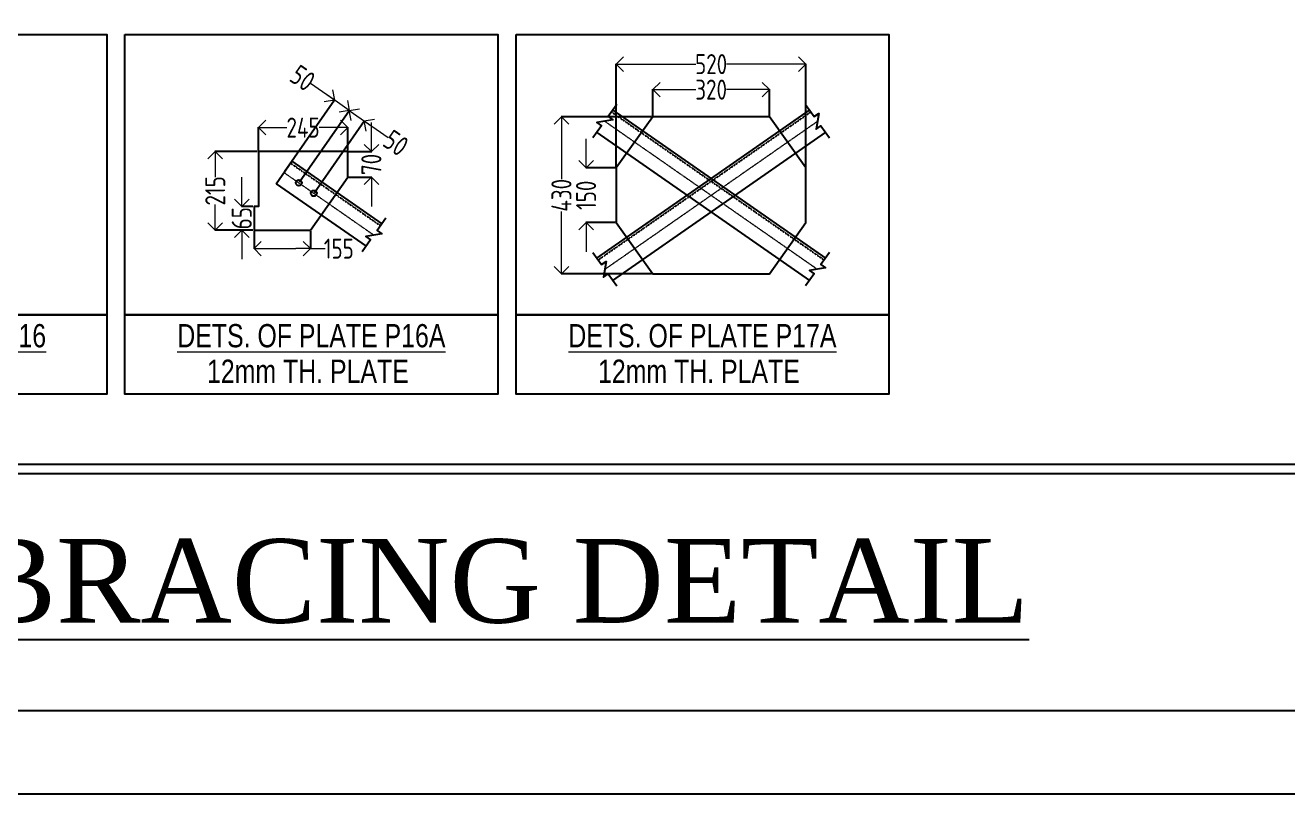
# Model space of a CAD drawing. Header units: millimetres. Extents: x 3470347 to 5996549, y -3470518 to 17149644.
# Drawn here: x 4851320 to 4863779, y 6791073 to 6798657 of the extents above; entities that cross this region are included whole.
import ezdxf
from ezdxf.enums import TextEntityAlignment as Align

# ---------------------------------------------------------------- set-up
doc = ezdxf.new("R2010")
doc.units = ezdxf.units.MM
doc.header["$MEASUREMENT"] = 0
doc.header["$PDMODE"] = 35
doc.header["$PDSIZE"] = -5
doc.linetypes.add('DASHED2', pattern=[0.375, 0.25, -0.125])
doc.linetypes.add('HIDDEN', pattern=[0.375, 0.25, -0.125])
doc.layers.get('0').update_dxf_attribs({"linetype": 'CONTINUOUS', "lineweight": 25})
doc.layers.get('DEFPOINTS').update_dxf_attribs({"linetype": 'CONTINUOUS', "lineweight": 25})
doc.layers.add('lintel', color=2, linetype='CONTINUOUS')
for name, color, linetype, lineweight in [('rDIMension', 1, 'CONTINUOUS', 18), ('rPCC DASH', 9, 'HIDDEN', 15), ('rRCC 1', 3, 'CONTINUOUS', 25), ('rRCC 2', 40, 'CONTINUOUS', 15), ('SHEET', 7, 'CONTINUOUS', 15)]:
    doc.layers.add(name, color=color, linetype=linetype, lineweight=lineweight)
doc.styles.add('Arial', font='arial.ttf', dxfattribs={"height": 0.2})
doc.styles.add('DIM', font='geniso.shx', dxfattribs={"width": 0.85})
doc.styles.get("Standard").update_dxf_attribs({"font": ''})
doc.styles.get('Standard').set_extended_font_data('AR CENA')
doc.dimstyles.new('ST-50', dxfattribs={"dimscale": 100, "dimtxt": 2.5, "dimasz": 2, "dimexe": 0.18, "dimexo": 0.0625, "dimgap": 0.2, "dimtad": 0, "dimdec": 0, "dimlfac": 0.5, "dimzin": 0, "dimdsep": 46, "dimtxsty": 'DIM', "dimblk": 'OPEN90', "dimcen": 0.09, "dimclrd": 256, "dimclrt": 7, "dimadec": 0, "dimazin": 0, "dimtfac": 1, "dimtdec": 0, "dimtofl": 0, "dimtmove": 0, "dimatfit": 3, "dimldrblk": 'OPEN90', "dimfxl": 1, "dimtolj": 1, "dimtzin": 0, "dimlwd": -1, "dimarcsym": 0})

# ---------------------------------------------------------------- blocks, each defined once
blk = doc.blocks.new('_Open90')
at = {"color": 0, "linetype": 'ByBlock', "lineweight": -2}
for p, q in [((0, 0), (-1, 0)), ((-0.5, 0.5), (0, 0)), ((0, 0), (-0.5, -0.5))]:
    blk.add_line(p, q, dxfattribs=at)
blk = doc.blocks.new('*D1668')
at = {"layer": 'DEFPOINTS', "color": 0, "linetype": 'ByBlock'}
for p in [(1106450.7, -2132120.2), (1106214.1, -2132550.2), (1106426.7, -2132550.2)]:
    blk.add_point(p, dxfattribs=at)
at = {"layer": 'rDIMension', "color": 0, "lineweight": -2, "ltscale": 0.5}
for p, q in [((1106444.5, -2132120.2), (1106212.3, -2132120.2)), ((1106420.5, -2132550.2), (1106212.3, -2132550.2))]:
    blk.add_line(p, q, dxfattribs=at)
at = {"layer": 'rDIMension', "ltscale": 0.5}
for p, q in [((1106214.1, -2132200.2), (1106214.1, -2132260.3)), ((1106214.1, -2132470.2), (1106214.1, -2132410.1))]:
    blk.add_line(p, q, dxfattribs=at)
at = {"layer": 'rDIMension', "linetype": 'ByBlock', "xscale": 80, "yscale": 80, "zscale": 80}
for p, rotation in [((1106214.1, -2132120.2), 90), ((1106214.1, -2132550.2), 270)]:
    blk.add_blockref('_Open90', p, dxfattribs=dict(at, rotation=rotation))
at = {"layer": 'rDIMension', "color": 7, "linetype": 'ByBlock', "insert": (1106214.1, -2132335.2), "char_height": 110, "attachment_point": 5, "rotation": 90, "style": 'DIM'}
blk.add_mtext('\\A1;215', dxfattribs=at)
blk = doc.blocks.new('*D1669')
at = {"layer": 'DEFPOINTS', "color": 0, "linetype": 'ByBlock'}
for p in [(1106359.3, -2132420.2), (1106426.7, -2132420.2), (1106426.7, -2132550.2)]:
    blk.add_point(p, dxfattribs=at)
at = {"layer": 'rDIMension', "ltscale": 0.5}
for p, q in [((1106359.3, -2132340.2), (1106359.3, -2132260.2)), ((1106359.3, -2132630.2), (1106359.3, -2132710.2))]:
    blk.add_line(p, q, dxfattribs=at)
at = {"layer": 'rDIMension', "color": 0, "lineweight": -2, "ltscale": 0.5}
for p, q in [((1106420.5, -2132420.2), (1106357.5, -2132420.2)), ((1106420.5, -2132550.2), (1106357.5, -2132550.2))]:
    blk.add_line(p, q, dxfattribs=at)
at = {"layer": 'rDIMension', "linetype": 'ByBlock', "xscale": 80, "yscale": 80, "zscale": 80}
for p, rotation in [((1106359.3, -2132420.2), 270), ((1106359.3, -2132550.2), 90)]:
    blk.add_blockref('_Open90', p, dxfattribs=dict(at, rotation=rotation))
at = {"layer": 'rDIMension', "color": 7, "linetype": 'ByBlock', "insert": (1106359.3, -2132485.2), "char_height": 110, "attachment_point": 5, "rotation": 90, "style": 'DIM'}
blk.add_mtext('\\A1;65', dxfattribs=at)
blk = doc.blocks.new('*D1670')
at = {"layer": 'DEFPOINTS', "color": 0, "linetype": 'ByBlock'}
for p in [(1106450.7, -2131988.3), (1106450.7, -2132120.2), (1106940.7, -2132120.2)]:
    blk.add_point(p, dxfattribs=at)
at = {"layer": 'rDIMension', "color": 0, "lineweight": -2, "ltscale": 0.5}
for p, q in [((1106450.7, -2132113.9), (1106450.7, -2131986.5)), ((1106940.7, -2132113.9), (1106940.7, -2131986.5))]:
    blk.add_line(p, q, dxfattribs=at)
at = {"layer": 'rDIMension', "ltscale": 0.5}
for p, q in [((1106530.7, -2131988.3), (1106606.8, -2131988.3)), ((1106860.7, -2131988.3), (1106784.6, -2131988.3))]:
    blk.add_line(p, q, dxfattribs=at)
at = {"layer": 'rDIMension', "linetype": 'ByBlock', "xscale": 80, "yscale": 80, "zscale": 80, "rotation": 180}
blk.add_blockref('_Open90', (1106450.7, -2131988.3), dxfattribs=at)
at = {"layer": 'rDIMension', "linetype": 'ByBlock', "xscale": 80, "yscale": 80, "zscale": 80}
blk.add_blockref('_Open90', (1106940.7, -2131988.3), dxfattribs=at)
at = {"layer": 'rDIMension', "color": 7, "linetype": 'ByBlock', "insert": (1106695.7, -2131988.3), "char_height": 110, "attachment_point": 5, "style": 'DIM'}
blk.add_mtext('\\A1;245', dxfattribs=at)
blk = doc.blocks.new('*D1671')
at = {"layer": 'DEFPOINTS', "color": 0, "linetype": 'ByBlock'}
for p in [(1106426.7, -2132550.2), (1106736.7, -2132550.2), (1106736.7, -2132652.1)]:
    blk.add_point(p, dxfattribs=at)
at = {"layer": 'rDIMension', "color": 0, "lineweight": -2, "ltscale": 0.5}
for p, q in [((1106426.7, -2132556.4), (1106426.7, -2132653.9)), ((1106736.7, -2132556.4), (1106736.7, -2132653.9))]:
    blk.add_line(p, q, dxfattribs=at)
at = {"layer": 'rDIMension', "ltscale": 0.5}
for p, q in [((1106506.7, -2132652.1), (1106656.7, -2132652.1)), ((1106736.7, -2132652.1), (1106816.7, -2132652.1))]:
    blk.add_line(p, q, dxfattribs=at)
at = {"layer": 'rDIMension', "linetype": 'ByBlock', "xscale": 80, "yscale": 80, "zscale": 80, "rotation": 180}
blk.add_blockref('_Open90', (1106426.7, -2132652.1), dxfattribs=at)
at = {"layer": 'rDIMension', "linetype": 'ByBlock', "xscale": 80, "yscale": 80, "zscale": 80}
blk.add_blockref('_Open90', (1106736.7, -2132652.1), dxfattribs=at)
at = {"layer": 'rDIMension', "color": 7, "linetype": 'ByBlock', "insert": (1106891.6, -2132652.1), "char_height": 110, "attachment_point": 5, "style": 'DIM'}
blk.add_mtext('\\A1;155', dxfattribs=at)
blk = doc.blocks.new('*D1672')
at = {"layer": 'DEFPOINTS', "color": 0, "linetype": 'ByBlock'}
for p in [(1106867.2, -2131837.4), (1106590.9, -2132234.4), (1106672.9, -2132291.5)]:
    blk.add_point(p, dxfattribs=at)
at = {"layer": 'rDIMension', "ltscale": 0.5}
for p, q in [((1106801.5, -2131791.7), (1106735.9, -2131746)), ((1107014.9, -2131940.2), (1107080.6, -2131985.9))]:
    blk.add_line(p, q, dxfattribs=at)
at = {"layer": 'rDIMension', "color": 0, "lineweight": -2, "ltscale": 0.5}
for p, q in [((1106594.4, -2132229.3), (1106868.2, -2131835.9)), ((1106676.5, -2132286.4), (1106950.3, -2131893))]:
    blk.add_line(p, q, dxfattribs=at)
at = {"layer": 'rDIMension', "linetype": 'ByBlock', "xscale": 80, "yscale": 80, "zscale": 80}
for p, rotation in [((1106867.2, -2131837.4), 325.1617671412115), ((1106949.3, -2131894.5), 145.1617671412115)]:
    blk.add_blockref('_Open90', p, dxfattribs=dict(at, rotation=rotation))
at = {"layer": 'rDIMension', "color": 7, "linetype": 'ByBlock', "insert": (1106693.6, -2131716.5), "char_height": 110, "attachment_point": 5, "rotation": 325.16177, "style": 'DIM'}
blk.add_mtext('\\A1;50', dxfattribs=at)
blk = doc.blocks.new('*D1673')
at = {"layer": 'DEFPOINTS', "color": 0, "linetype": 'ByBlock'}
for p in [(1107031.4, -2131951.6), (1106672.9, -2132291.5), (1106755, -2132348.7)]:
    blk.add_point(p, dxfattribs=at)
at = {"layer": 'rDIMension', "ltscale": 0.5}
for p, q in [((1106883.6, -2131848.8), (1106818, -2131803.1)), ((1107097, -2131997.3), (1107162.7, -2132043))]:
    blk.add_line(p, q, dxfattribs=at)
at = {"layer": 'rDIMension', "color": 0, "lineweight": -2, "ltscale": 0.5}
for p, q in [((1106676.5, -2132286.4), (1106950.3, -2131893)), ((1106758.6, -2132343.5), (1107032.4, -2131950.1))]:
    blk.add_line(p, q, dxfattribs=at)
at = {"layer": 'rDIMension', "linetype": 'ByBlock', "xscale": 80, "yscale": 80, "zscale": 80}
for p, rotation in [((1106949.3, -2131894.5), 325.1617671392617), ((1107031.4, -2131951.6), 145.1617671392617)]:
    blk.add_blockref('_Open90', p, dxfattribs=dict(at, rotation=rotation))
at = {"layer": 'rDIMension', "color": 7, "linetype": 'ByBlock', "insert": (1107205, -2132072.5), "char_height": 110, "attachment_point": 5, "rotation": 325.16177, "style": 'DIM'}
blk.add_mtext('\\A1;50', dxfattribs=at)
blk = doc.blocks.new('*D1674')
at = {"layer": 'DEFPOINTS', "color": 0, "linetype": 'ByBlock'}
for p in [(1106940.7, -2132120.2), (1106940.7, -2132260.2), (1107070.3, -2132260.2)]:
    blk.add_point(p, dxfattribs=at)
at = {"layer": 'rDIMension', "ltscale": 0.5}
for p, q in [((1107070.3, -2132040.2), (1107070.3, -2131960.2)), ((1107070.3, -2132340.2), (1107070.3, -2132420.2))]:
    blk.add_line(p, q, dxfattribs=at)
at = {"layer": 'rDIMension', "color": 0, "lineweight": -2, "ltscale": 0.5}
for p, q in [((1106947, -2132120.2), (1107072.1, -2132120.2)), ((1106947, -2132260.2), (1107072.1, -2132260.2))]:
    blk.add_line(p, q, dxfattribs=at)
at = {"layer": 'rDIMension', "linetype": 'ByBlock', "xscale": 80, "yscale": 80, "zscale": 80}
for p, rotation in [((1107070.3, -2132120.2), 270), ((1107070.3, -2132260.2), 90)]:
    blk.add_blockref('_Open90', p, dxfattribs=dict(at, rotation=rotation))
at = {"layer": 'rDIMension', "color": 7, "linetype": 'ByBlock', "insert": (1107070.3, -2132190.2), "char_height": 110, "attachment_point": 5, "rotation": 90, "style": 'DIM'}
blk.add_mtext('\\A1;70', dxfattribs=at)
blk = doc.blocks.new('*D1675')
at = {"layer": 'DEFPOINTS', "color": 0, "linetype": 'ByBlock'}
for p in [(1109253.7, -2131780), (1108613.7, -2131929.4), (1109253.7, -2131929.4)]:
    blk.add_point(p, dxfattribs=at)
at = {"layer": 'rDIMension', "color": 0, "lineweight": -2, "ltscale": 0.5}
for p, q in [((1108613.7, -2131923.1), (1108613.7, -2131778.2)), ((1109253.7, -2131923.1), (1109253.7, -2131778.2))]:
    blk.add_line(p, q, dxfattribs=at)
at = {"layer": 'rDIMension', "ltscale": 0.5}
for p, q in [((1108693.7, -2131780), (1108849.4, -2131780)), ((1109173.7, -2131780), (1109018, -2131780))]:
    blk.add_line(p, q, dxfattribs=at)
at = {"layer": 'rDIMension', "linetype": 'ByBlock', "xscale": 80, "yscale": 80, "zscale": 80, "rotation": 180}
blk.add_blockref('_Open90', (1108613.7, -2131780), dxfattribs=at)
at = {"layer": 'rDIMension', "linetype": 'ByBlock', "xscale": 80, "yscale": 80, "zscale": 80}
blk.add_blockref('_Open90', (1109253.7, -2131780), dxfattribs=at)
at = {"layer": 'rDIMension', "color": 7, "linetype": 'ByBlock', "insert": (1108933.7, -2131780), "char_height": 110, "attachment_point": 5, "style": 'DIM'}
blk.add_mtext('\\A1;320', dxfattribs=at)
blk = doc.blocks.new('*D1676')
at = {"layer": 'DEFPOINTS', "color": 0, "linetype": 'ByBlock'}
for p in [(1109453.7, -2131640.2), (1108413.7, -2132209.4), (1109453.7, -2132209.4)]:
    blk.add_point(p, dxfattribs=at)
at = {"layer": 'rDIMension', "color": 0, "lineweight": -2, "ltscale": 0.5}
for p, q in [((1108413.7, -2132203.1), (1108413.7, -2131638.4)), ((1109453.7, -2132203.1), (1109453.7, -2131638.4))]:
    blk.add_line(p, q, dxfattribs=at)
at = {"layer": 'rDIMension', "ltscale": 0.5}
for p, q in [((1108493.7, -2131640.2), (1108849.4, -2131640.2)), ((1109373.7, -2131640.2), (1109018, -2131640.2))]:
    blk.add_line(p, q, dxfattribs=at)
at = {"layer": 'rDIMension', "linetype": 'ByBlock', "xscale": 80, "yscale": 80, "zscale": 80, "rotation": 180}
blk.add_blockref('_Open90', (1108413.7, -2131640.2), dxfattribs=at)
at = {"layer": 'rDIMension', "linetype": 'ByBlock', "xscale": 80, "yscale": 80, "zscale": 80}
blk.add_blockref('_Open90', (1109453.7, -2131640.2), dxfattribs=at)
at = {"layer": 'rDIMension', "color": 7, "linetype": 'ByBlock', "insert": (1108933.7, -2131640.2), "char_height": 110, "attachment_point": 5, "style": 'DIM'}
blk.add_mtext('\\A1;520', dxfattribs=at)
blk = doc.blocks.new('*D1677')
at = {"layer": 'DEFPOINTS', "color": 0, "linetype": 'ByBlock'}
for p in [(1108613.7, -2131929.4), (1108112.7, -2132789.4), (1108613.7, -2132789.4)]:
    blk.add_point(p, dxfattribs=at)
at = {"layer": 'rDIMension', "color": 0, "lineweight": -2, "ltscale": 0.5}
for p, q in [((1108607.5, -2131929.4), (1108110.9, -2131929.4)), ((1108607.5, -2132789.4), (1108110.9, -2132789.4))]:
    blk.add_line(p, q, dxfattribs=at)
at = {"layer": 'rDIMension', "ltscale": 0.5}
for p, q in [((1108112.7, -2132009.4), (1108112.7, -2132270.4)), ((1108112.7, -2132709.4), (1108112.7, -2132448.4))]:
    blk.add_line(p, q, dxfattribs=at)
at = {"layer": 'rDIMension', "linetype": 'ByBlock', "xscale": 80, "yscale": 80, "zscale": 80}
for p, rotation in [((1108112.7, -2131929.4), 90), ((1108112.7, -2132789.4), 270)]:
    blk.add_blockref('_Open90', p, dxfattribs=dict(at, rotation=rotation))
at = {"layer": 'rDIMension', "color": 7, "linetype": 'ByBlock', "insert": (1108112.7, -2132359.4), "char_height": 110, "attachment_point": 5, "rotation": 90, "style": 'DIM'}
blk.add_mtext('\\A1;430', dxfattribs=at)
blk = doc.blocks.new('*D1678')
at = {"layer": 'DEFPOINTS', "color": 0, "linetype": 'ByBlock'}
for p in [(1108413.7, -2132209.4), (1108247.9, -2132509.4), (1108413.7, -2132509.4)]:
    blk.add_point(p, dxfattribs=at)
at = {"layer": 'rDIMension', "ltscale": 0.5}
for p, q in [((1108247.9, -2132129.4), (1108247.9, -2132049.4)), ((1108247.9, -2132589.4), (1108247.9, -2132669.4))]:
    blk.add_line(p, q, dxfattribs=at)
at = {"layer": 'rDIMension', "color": 0, "lineweight": -2, "ltscale": 0.5}
for p, q in [((1108407.5, -2132209.4), (1108246.1, -2132209.4)), ((1108407.5, -2132509.4), (1108246.1, -2132509.4))]:
    blk.add_line(p, q, dxfattribs=at)
at = {"layer": 'rDIMension', "linetype": 'ByBlock', "xscale": 80, "yscale": 80, "zscale": 80}
for p, rotation in [((1108247.9, -2132209.4), 270), ((1108247.9, -2132509.4), 90)]:
    blk.add_blockref('_Open90', p, dxfattribs=dict(at, rotation=rotation))
at = {"layer": 'rDIMension', "color": 7, "linetype": 'ByBlock', "insert": (1108247.9, -2132359.4), "char_height": 110, "attachment_point": 5, "rotation": 90, "style": 'DIM'}
blk.add_mtext('\\A1;150', dxfattribs=at)
blk = doc.blocks.new('BRP')
at = {"color": 5, "linetype": 'DASHED2', "ltscale": 0.25}
for p, q in [((1108314, -2132713.9), (1109480.2, -2131902.3)), ((1108387.3, -2131902.3), (1109553.4, -2132713.9)), ((1106626.8, -2132182.7), (1107120.4, -2132526.2))]:
    blk.add_line(p, q, dxfattribs=at)
at = {"layer": 'lintel', "color": 5, "linetype": 'ByBlock'}
for p, q in [((1108307.1, -2132704.2), (1109473.2, -2131892.6)), ((1108394.3, -2131892.6), (1109560.4, -2132704.2)), ((1108307.1, -2132014.6), (1109473.2, -2132826.2)), ((1108394.3, -2132826.2), (1109560.4, -2132014.6)), ((1106548, -2132296), (1106633.7, -2132172.8)), ((1106633.7, -2132172.8), (1107127.3, -2132516.4)), ((1106548, -2132296), (1107041, -2132639.1))]:
    blk.add_line(p, q, dxfattribs=at)
at = {"layer": 'lintel', "color": 1, "linetype": 'ByBlock'}
for points in [[(1103574.4, -2131477), (1105619, -2131477), (1105619, -2133015.1), (1103574.4, -2133015.1)], [(1105719, -2131477), (1107763.5, -2131477), (1107763.5, -2133015.1), (1105719, -2133015.1)], [(1107863.5, -2131477), (1109908, -2131477), (1109908, -2133015.1), (1107863.5, -2133015.1)], [(1103574.4, -2133015.1), (1105619, -2133015.1), (1105619, -2133449.5), (1103574.4, -2133449.5)], [(1105719, -2133015.1), (1107763.5, -2133015.1), (1107763.5, -2133449.5), (1105719, -2133449.5)], [(1107863.5, -2133015.1), (1109908, -2133015.1), (1109908, -2133449.5), (1107863.5, -2133449.5)]]:
    blk.add_lwpolyline(points, close=True, dxfattribs=at)
at = {"layer": 'lintel', "color": 5, "linetype": 'ByBlock'}
for points in [[(1108416.1, -2131862), (1108368.8, -2131928.2), (1108394.1, -2131946.3), (1108307.2, -2131960.8), (1108332.6, -2131978.9), (1108285.3, -2132045.1)], [(1109451.4, -2131862), (1109498.7, -2131928.2), (1109524, -2131910.1), (1109509.5, -2131997.1), (1109534.9, -2131978.9), (1109582.2, -2132045.1)], [(1107148.8, -2132485.7), (1107102, -2132552.2), (1107127.5, -2132570.1), (1107040.7, -2132585.3), (1107066.2, -2132603.2), (1107019.4, -2132669.7)], [(1108285.3, -2132673.7), (1108332.5, -2132739.9), (1108357.9, -2132721.7), (1108343.4, -2132808.7), (1108368.8, -2132790.6), (1108416.1, -2132856.8)], [(1109582.2, -2132673.7), (1109534.9, -2132739.9), (1109560.3, -2132758), (1109473.3, -2132772.5), (1109498.7, -2132790.6), (1109451.4, -2132856.8)]]:
    blk.add_lwpolyline(points, dxfattribs=at)
at = {"layer": 'lintel', "color": 4, "linetype": 'ByBlock'}
for points in [[(1108413.7, -2132509.4), (1108613.7, -2132789.4), (1109253.7, -2132789.4), (1109453.7, -2132509.4), (1109453.7, -2132209.4), (1109253.7, -2131929.4), (1108613.7, -2131929.4), (1108413.7, -2132209.4)], [(1106736.7, -2132550.2), (1106940.7, -2132260.2), (1106940.7, -2132120.2), (1106450.7, -2132120.2), (1106450.7, -2132420.2), (1106426.7, -2132420.2), (1106426.7, -2132550.2)]]:
    blk.add_lwpolyline(points, close=True, dxfattribs=at)
at = {"layer": 'rPCC DASH', "linetype": 'DASHED2', "ltscale": 0.35}
for p, q in [((1108350.7, -2132765.2), (1109516.8, -2131953.6)), ((1108350.7, -2131953.6), (1109516.8, -2132765.2)), ((1106590.9, -2132234.4), (1107084.1, -2132577.7))]:
    blk.add_line(p, q, dxfattribs=at)
at = {"layer": 'rRCC 1', "color": 40, "true_color": 0xf8d731}
for centre in [(1106672.9, -2132291.5), (1106755, -2132348.7)]:
    blk.add_circle(centre, 16, dxfattribs=at)
at = {"layer": 'rRCC 2', "width": 0.8}
for s, p in [('%%UDETS. OF PLATE P16', (1104596.7, -2133129.4)), ('%%UDETS. OF PLATE P16A', (1106741.2, -2133129.4)), ('%%UDETS. OF PLATE P17A', (1108885.8, -2133129.4)), ('12mm TH. PLATE ', (1106741.2, -2133324.3)), ('12mm TH. PLATE ', (1108885.8, -2133324.3))]:
    blk.add_text(s, height=127.5, dxfattribs=at).set_placement(p, align=Align.MIDDLE_CENTER)
at = {"layer": 'rDIMension', "ltscale": 0.5}
for p2, distance, picture, middle in [((1106590.9, -2132234.4), -483.7, '*D1672', (1106693.6, -2131716.5)), ((1106755, -2132348.7), 483.7, '*D1673', (1107205, -2132072.5))]:
    dim = blk.add_aligned_dim(p1=(1106672.9, -2132291.5), p2=p2, distance=distance, dimstyle='ST-50', override={"dimtxt": 1.1, "dimasz": 0.8, "dimexe": 0.018, "dimgap": 0.001, "dimblk": 'Open90'}, dxfattribs=at)
    dim.commit()
    dim.dimension.update_dxf_attribs({"geometry": picture, "text_midpoint": middle})
for base, p1, p2, picture, middle in [((1109453.7, -2131640.2), (1108413.7, -2132209.4), (1109453.7, -2132209.4), '*D1676', (1108933.7, -2131640.2)), ((1109253.7, -2131780), (1108613.7, -2131929.4), (1109253.7, -2131929.4), '*D1675', (1108933.7, -2131780)), ((1106450.7, -2131988.3), (1106940.7, -2132120.2), (1106450.7, -2132120.2), '*D1670', (1106695.7, -2131988.3)), ((1106736.7, -2132652.1), (1106426.7, -2132550.2), (1106736.7, -2132550.2), '*D1671', (1106891.6, -2132652.1))]:
    dim = blk.add_linear_dim(base=base, p1=p1, p2=p2, dimstyle='ST-50', override={"dimtxt": 1.1, "dimasz": 0.8, "dimexe": 0.018, "dimgap": 0.001, "dimblk": 'Open90'}, dxfattribs=at)
    dim.commit()
    dim.dimension.update_dxf_attribs({"geometry": picture, "text_midpoint": middle})
for base, p1, p2, picture, middle in [((1107070.3, -2132260.2), (1106940.7, -2132120.2), (1106940.7, -2132260.2), '*D1674', (1107070.3, -2132190.2)), ((1108112.7, -2132789.4), (1108613.7, -2131929.4), (1108613.7, -2132789.4), '*D1677', (1108112.7, -2132359.4)), ((1106214.1, -2132550.2), (1106450.7, -2132120.2), (1106426.7, -2132550.2), '*D1668', (1106214.1, -2132335.2)), ((1106359.3, -2132420.2), (1106426.7, -2132550.2), (1106426.7, -2132420.2), '*D1669', (1106359.3, -2132485.2))]:
    dim = blk.add_linear_dim(base=base, p1=p1, p2=p2, angle=90, dimstyle='ST-50', override={"dimtxt": 1.1, "dimasz": 0.8, "dimexe": 0.018, "dimgap": 0.001, "dimblk": 'Open90'}, dxfattribs=at)
    dim.commit()
    dim.dimension.update_dxf_attribs({"geometry": picture, "text_midpoint": middle})
dim = blk.add_linear_dim(base=(1108247.9, -2132509.4), p1=(1108413.7, -2132209.4), p2=(1108413.7, -2132509.4), angle=90, dimstyle='ST-50', override={"dimtxt": 1.1, "dimasz": 0.8, "dimexe": 0.018, "dimgap": 0.001, "dimblk": 'Open90'}, dxfattribs=at)
dim.commit()
dim.dimension.update_dxf_attribs({"geometry": '*D1678', "text_midpoint": (1108247.9, -2132359.4), "dimtype": 128})

msp = doc.modelspace()

# ---------------------------------------------------------------- linework, layer by layer
at = {"lineweight": 25}
for p, q in [((4836029.5, 6794324.26, 0), (4872903.88, 6794324.26, 0)), ((4836029.5, 6794233.35, 0), (4872903.88, 6794233.35, 0))]:
    msp.add_line(p, q, dxfattribs=at)
at = {"color": 192, "lineweight": 25, "elevation": 0}
msp.add_lwpolyline([(4835207.63, 6791073.07), (4878355.87, 6791073.07), (4878355.87, 6821581.96), (4835207.63, 6821581.96)], close=True, dxfattribs=at)
at = {"layer": 'SHEET', "color": 220, "lineweight": 25, "elevation": 0}
msp.add_lwpolyline([(4836029.5, 6791893.4), (4877533.99, 6791893.4), (4877533.99, 6820761.63), (4836029.5, 6820761.63)], close=True, dxfattribs=at)

# ---------------------------------------------------------------- block references
at = {"layer": 'lintel', "color": 5, "linetype": 'ByBlock', "xscale": 1.799418898218393, "yscale": 1.799418898218393, "zscale": 1.799418898218393}
msp.add_blockref('BRP', (2862652.54, 10633986.66), dxfattribs=at)

# ---------------------------------------------------------------- texts
at = {"color": 7, "lineweight": 25, "insert": (4854466.69, 6793167.99, 0), "char_height": 826.2469, "width": 34016.3184, "attachment_point": 5, "style": 'Arial'}
msp.add_mtext('{\\ftimes new roman|b0|i0|c0|p0;\\LSIDE BRACING DETAIL}', dxfattribs=at)

doc.saveas('drawing.dxf')
